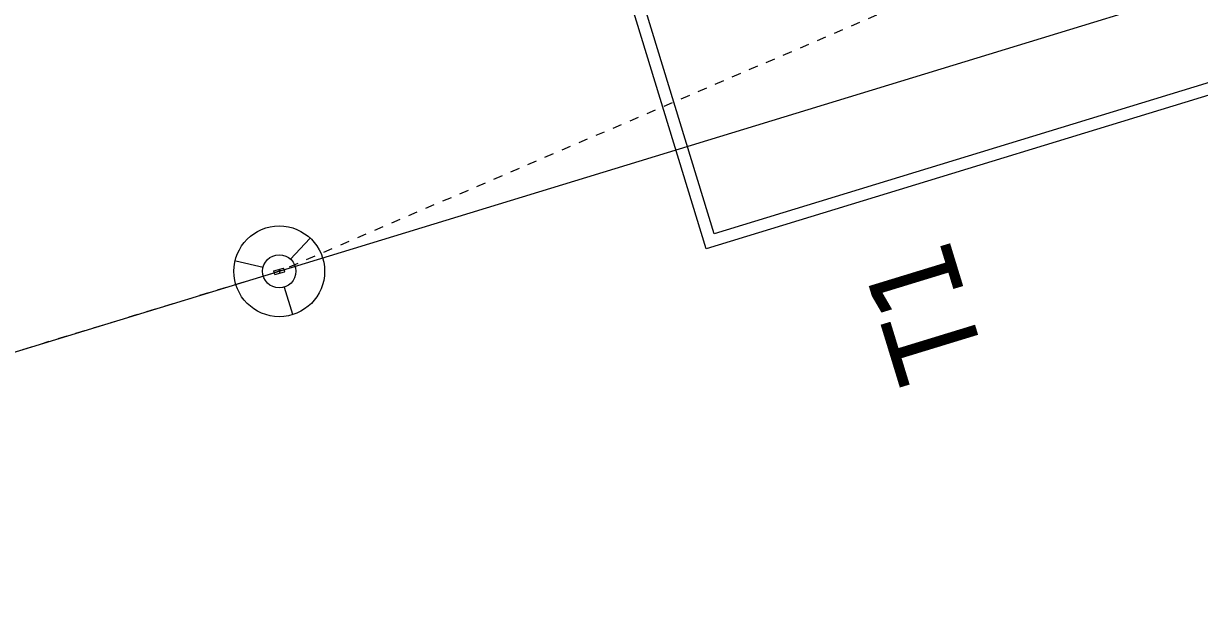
# Model space of a CAD drawing. Header units: metres. Extents: x 0 to 551036, y 0 to 1845929.
# Drawn here: x 547497.33 to 547510.03, y 1841909.82 to 1841916.26 of the extents above; entities that cross this region are included whole.
import ezdxf

# ---------------------------------------------------------------- set-up
doc = ezdxf.new("R2010")
doc.units = ezdxf.units.M
doc.header["$MEASUREMENT"] = 0
doc.linetypes.add('02 Xref HH1 MBXD$0$HIDDEN', pattern=[0.375, 0.25, -0.125])
for name, color, linetype, lineweight in [('_0', 7, 'Continuous', 0), ('Level 50', 7, 'Continuous', 0), ('Level 59', 7, 'Continuous', 0)]:
    doc.layers.add(name, color=color, linetype=linetype, lineweight=lineweight)
doc.styles.add('Tahoma-R', font='tahoma.ttf')

# ---------------------------------------------------------------- blocks, each defined once
blk = doc.blocks.new('02 Xref KB1 MBTB$0$CSV220')
at = {"color": 0, "linetype": 'ByBlock', "lineweight": -2}
for p, q in [((5325420, 223916), (5322804, 225437)), ((5328528, 223906), (5331162, 225437)), ((5326419, 223215), (5326426, 223222)), ((5326419, 222815), (5326419, 223215)), ((5326419, 222815), (5326426, 222808)), ((5326426, 223222), (5327516, 223222)), ((5326426, 222808), (5327516, 222808)), ((5326971, 223222), (5326971, 222808)), ((5327516, 223222), (5327523, 223215)), ((5327516, 222808), (5327523, 222815)), ((5327523, 222815), (5327523, 223215)), ((5326995, 221221), (5326995, 218156))]:
    blk.add_line(p, q, dxfattribs=at)
for radius in [4899, 1794]:
    blk.add_circle((5326971, 223015), radius, dxfattribs=at)
blk = doc.blocks.new('Substation')
at = {"color": 1, "lineweight": 13, "elevation": 0, "flags": 128}
blk.add_lwpolyline([(3138754.318, 2123987.588), (3138754.319, 2123720.891)], dxfattribs=at)
at = {"linetype": '02 Xref HH1 MBXD$0$HIDDEN', "elevation": 0}
blk.add_lwpolyline([(3138762.292, 2123770.033), (3138754.284, 2123843.778), (3138754.345, 2123971.243)], dxfattribs=at)
at = {"layer": 'Level 50', "elevation": 0, "flags": 128}
for points in [[(3138743.126, 2123728.572), (3138743.126, 2123798.972), (3138845.526, 2123798.972), (3138845.526, 2123728.572), (3138743.126, 2123728.572)], [(3138744.406, 2123729.852), (3138744.406, 2123797.692), (3138844.246, 2123797.692), (3138844.246, 2123729.852), (3138744.406, 2123729.852)]]:
    blk.add_lwpolyline(points, close=True, dxfattribs=at)
at = {"linetype": 'ByBlock', "lineweight": -2, "xscale": 0.001, "yscale": 0.001, "zscale": 0.001, "rotation": 270}
blk.add_blockref('02 Xref KB1 MBTB$0$CSV220', (3138531.269, 2129170.749, 0), dxfattribs=at)
at = {"layer": 'Level 59', "style": 'Tahoma-R'}
blk.add_text('T1', height=9.75, dxfattribs=at).set_placement((3138722.708, 2123773.627, 0))

msp = doc.modelspace()

# ---------------------------------------------------------------- block references
at = {"layer": '_0', "xscale": 0.1, "yscale": 0.1, "zscale": 0.1, "rotation": 107.0123114188912}
msp.add_blockref('Substation', (842423.72785, 1603911.5666), dxfattribs=at)

doc.saveas('drawing.dxf')
